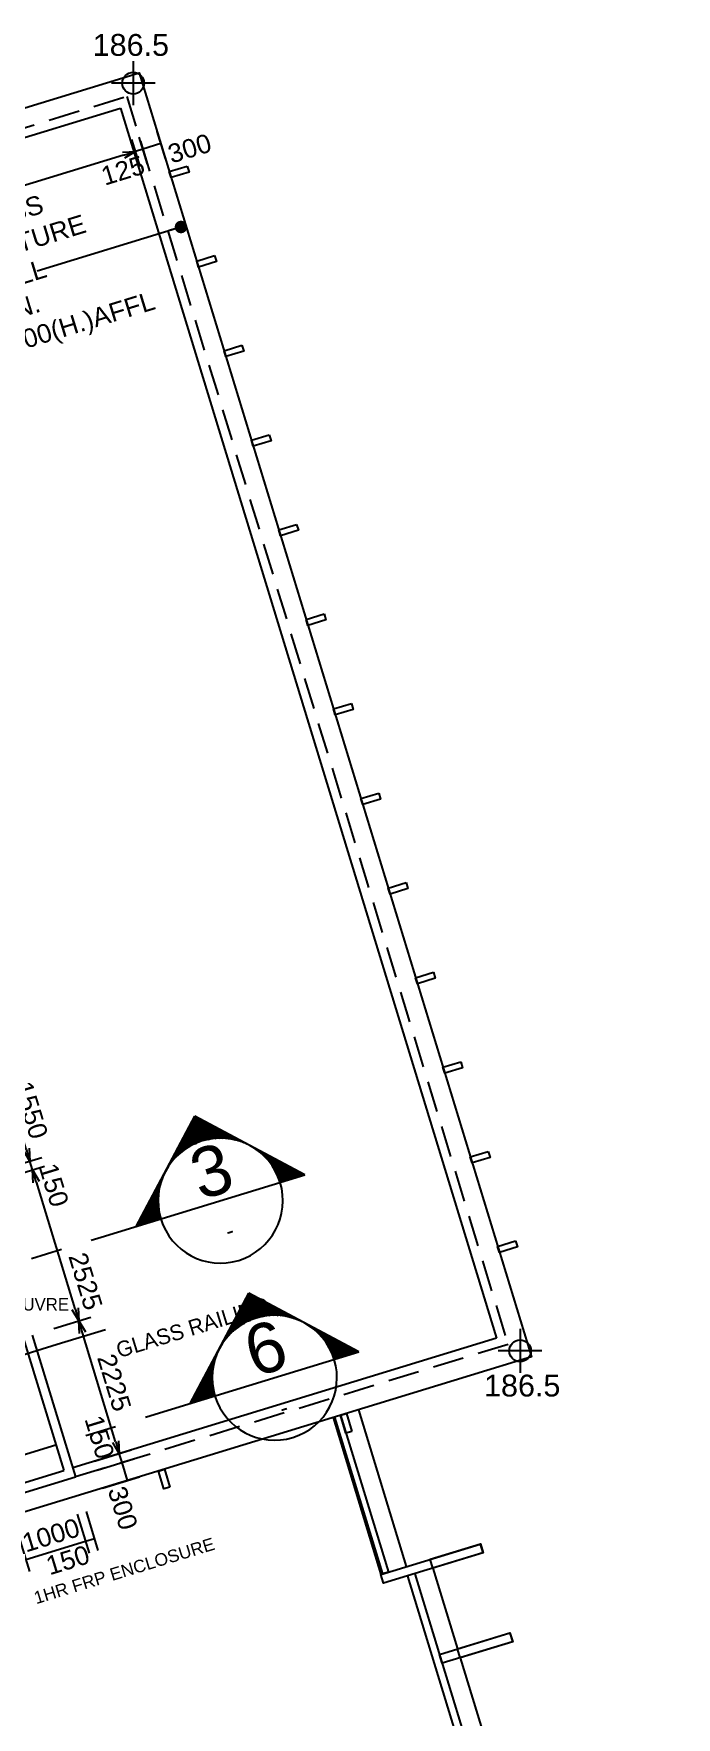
# Model space of a CAD drawing. Header units: millimetres. Extents: x 19735 to 121424, y -888 to 73156.
# Drawn here: x 67662 to 77964, y 45966 to 72928 of the extents above; entities that cross this region are included whole.
import ezdxf
from ezdxf.enums import TextEntityAlignment as Align

# ---------------------------------------------------------------- set-up
doc = ezdxf.new("R2010")
doc.units = ezdxf.units.MM
doc.header["$LTSCALE"] = 1000
doc.linetypes.add('CENTERX2', pattern=[4, 2.5, -0.5, 0.5, -0.5])
doc.linetypes.add('DASHED', pattern=[0.75, 0.5, -0.25])
doc.layers.get('0').update_dxf_attribs({"color": 8})
doc.layers.get('Defpoints').update_dxf_attribs({"color": 8})
for name, color, linetype in [('DLN030_2', 8, 'Continuous'), ('DLN032__', 8, 'Continuous'), ('DLN040__', 8, 'Continuous'), ('DLN053__', 8, 'Continuous'), ('DLN210__', 8, 'Continuous'), ('DLN220__', 8, 'Continuous'), ('DLN314__', 8, 'Continuous'), ('LEVEL', 8, 'Continuous'), ('MARK', 8, 'Continuous')]:
    doc.layers.add(name, color=color, linetype=linetype)
doc.styles.add('ROMANS', font='swissl.ttf')
doc.styles.get("Standard").update_dxf_attribs({"font": 'arial.ttf'})
doc.styles.add('SWIS721LT450', font='swissl.ttf')
doc.styles.add('SWIS721LT750', font='swissl.ttf')
doc.dimstyles.new('INTDIM', dxfattribs={"dimscale": 200, "dimtxt": 2.25, "dimasz": 1.5, "dimexe": 1, "dimexo": 0, "dimgap": 1, "dimtad": 1, "dimdec": 0, "dimrnd": 1, "dimzin": 1, "dimdsep": 46, "dimtxsty": 'SWIS721LT450', "dimcen": 1, "dimclrd": 1, "dimclre": 1, "dimclrt": 2, "dimaunit": 1, "dimadec": 3, "dimazin": 0, "dimtfac": 1, "dimtdec": 0, "dimtix": 1, "dimtmove": 2, "dimatfit": 0, "dimldrblk": 'DOT', "dimfxl": 1, "dimtolj": 1, "dimtzin": 0, "dimarcsym": 0})

# ---------------------------------------------------------------- blocks, each defined once
blk = doc.blocks.new('*D160')
at = {"layer": 'Defpoints', "color": 0, "transparency": 16777216}
for p in [(69035, 50189), (68444, 50008), (68488, 49865)]:
    blk.add_point(p, dxfattribs=at)
at = {"layer": 'DLN030_2', "lineweight": -2, "transparency": 16777216}
for p, q in [((68636, 50067), (69226, 50247)), ((69079, 50046), (69035, 50189)), ((68680, 49923), (69270, 50104))]:
    blk.add_line(p, q, dxfattribs=at)
at = {"layer": 'DLN030_2', "transparency": 16777216, "insert": (68718, 50453), "char_height": 300, "attachment_point": 5, "rotation": 287, "style": 'SWIS721LT450'}
blk.add_mtext('\\A1;150', dxfattribs=at)
blk = doc.blocks.new('DIMARR')
for p, q in [((-1, 0.25), (0, 0)), ((-1, 0), (0, 0)), ((0, 0), (-1, -0.25))]:
    blk.add_line(p, q)
blk = doc.blocks.new('*D161')
at = {"layer": 'Defpoints', "color": 0, "transparency": 16777216}
for p in [(67056, 54551), (67646, 54731), (67794, 52136)]:
    blk.add_point(p, dxfattribs=at)
at = {"layer": 'DLN030_2', "lineweight": -2, "transparency": 16777216}
for p, q in [((67247, 54609), (67837, 54790)), ((68326, 52508), (67705, 54540)), ((67985, 52195), (68576, 52375))]:
    blk.add_line(p, q, dxfattribs=at)
at = {"layer": 'DLN030_2', "lineweight": -2, "transparency": 16777216, "xscale": 200, "yscale": 200, "zscale": 200}
for p, rotation in [((67646, 54731), 106.9999999992327), ((68384, 52317), 286.9999999992327)]:
    blk.add_blockref('DIMARR', p, dxfattribs=dict(at, rotation=rotation))
at = {"layer": 'DLN030_2', "transparency": 16777216, "insert": (68493, 52950), "char_height": 300, "attachment_point": 5, "rotation": 287, "style": 'SWIS721LT450'}
blk.add_mtext('\\A1;2525', dxfattribs=at)
blk = doc.blocks.new('*D162')
at = {"layer": 'Defpoints', "color": 0, "transparency": 16777216}
for p in [(67602, 54875), (67012, 54694), (67056, 54551)]:
    blk.add_point(p, dxfattribs=at)
at = {"layer": 'DLN030_2', "lineweight": -2, "transparency": 16777216}
for p, q in [((67203, 54753), (67794, 54933)), ((67247, 54609), (67837, 54790)), ((67646, 54731), (67602, 54875))]:
    blk.add_line(p, q, dxfattribs=at)
at = {"layer": 'DLN030_2', "transparency": 16777216, "insert": (67986, 54489), "char_height": 300, "attachment_point": 5, "rotation": 287, "style": 'SWIS721LT450'}
blk.add_mtext('\\A1;150', dxfattribs=at)
blk = doc.blocks.new('*D163')
at = {"layer": 'Defpoints', "color": 0, "transparency": 16777216}
for p in [(67149, 56357), (66559, 56177), (67012, 54694)]:
    blk.add_point(p, dxfattribs=at)
at = {"layer": 'DLN030_2', "lineweight": -2, "transparency": 16777216}
for p, q in [((66750, 56235), (67340, 56416)), ((67544, 55066), (67208, 56166)), ((67203, 54753), (67794, 54933))]:
    blk.add_line(p, q, dxfattribs=at)
at = {"layer": 'DLN030_2', "lineweight": -2, "transparency": 16777216, "xscale": 200, "yscale": 200, "zscale": 200}
for p, rotation in [((67149, 56357), 106.9999999992327), ((67602, 54875), 286.9999999992327)]:
    blk.add_blockref('DIMARR', p, dxfattribs=dict(at, rotation=rotation))
at = {"layer": 'DLN030_2', "transparency": 16777216, "insert": (67619, 55690), "char_height": 300, "attachment_point": 5, "rotation": 287, "style": 'SWIS721LT450'}
blk.add_mtext('\\A1;1550', dxfattribs=at)
blk = doc.blocks.new('*D170')
at = {"layer": 'Defpoints', "color": 0, "transparency": 16777216}
for p in [(69079, 50046), (68488, 49865), (68576, 49578)]:
    blk.add_point(p, dxfattribs=at)
at = {"layer": 'DLN030_2', "lineweight": -2, "transparency": 16777216}
for p, q in [((68680, 49923), (69270, 50104)), ((69167, 49759), (69079, 50046)), ((68767, 49637), (69358, 49817))]:
    blk.add_line(p, q, dxfattribs=at)
at = {"layer": 'DLN030_2', "transparency": 16777216, "insert": (69090, 49317), "char_height": 300, "attachment_point": 5, "rotation": 287, "style": 'SWIS721LT450'}
blk.add_mtext('\\A1;300', dxfattribs=at)
blk = doc.blocks.new('*D131')
at = {"layer": 'Defpoints', "color": 0, "transparency": 16777216}
for p in [(69425, 70611), (20952, 56264), (21084, 55832)]:
    blk.add_point(p, dxfattribs=at)
at = {"layer": 'DLN030_2', "lineweight": -2, "transparency": 16777216}
for p, q in [((69367, 70803), (69235, 71235)), ((69102, 70985), (21143, 56322)), ((21026, 56023), (20894, 56455))]:
    blk.add_line(p, q, dxfattribs=at)
at = {"layer": 'DLN030_2', "lineweight": -2, "transparency": 16777216, "xscale": 200, "yscale": 200, "zscale": 200}
for p, rotation in [((69293, 71043), 16.9999999991377), ((20952, 56264), 196.9999999991377)]:
    blk.add_blockref('DIMARR', p, dxfattribs=dict(at, rotation=rotation))
at = {"layer": 'DLN030_2', "transparency": 16777216, "insert": (45049, 63897), "char_height": 300, "attachment_point": 5, "rotation": 17, "style": 'SWIS721LT450'}
blk.add_mtext('\\A1;50550', dxfattribs=at)
blk = doc.blocks.new('*D141')
at = {"layer": 'Defpoints', "color": 0, "transparency": 16777216}
for p in [(69413, 71080), (69545, 70648), (69832, 70736)]:
    blk.add_point(p, dxfattribs=at)
at = {"layer": 'DLN030_2', "lineweight": -2, "transparency": 16777216}
for p, q in [((69487, 70839), (69354, 71271)), ((69773, 70927), (69641, 71359)), ((69700, 71168), (69413, 71080))]:
    blk.add_line(p, q, dxfattribs=at)
at = {"layer": 'DLN030_2', "transparency": 16777216, "insert": (70162, 71090), "char_height": 300, "attachment_point": 5, "rotation": 17, "style": 'SWIS721LT450'}
blk.add_mtext('\\A1;300', dxfattribs=at)
blk = doc.blocks.new('ELEX')
at = {"layer": 'DLN032__'}
for p, q in [((0, 0.5), (0, -0.5)), ((0.5, 0), (-0.5, 0))]:
    blk.add_line(p, q, dxfattribs=at)
blk.add_circle((0, 0), 0.25, dxfattribs=at)
at = {"layer": 'DLN032__', "style": 'ROMANS'}
blk.add_attdef('ELEX', (0.257, 0.354), '', height=0.5, dxfattribs=at)
blk = doc.blocks.new('*D106')
at = {"layer": 'Defpoints', "color": 0, "transparency": 16777216}
for p in [(69293, 71043), (69545, 70648), (69425, 70611)]:
    blk.add_point(p, dxfattribs=at)
at = {"layer": 'DLN030_2', "lineweight": -2, "transparency": 16777216}
for p, q in [((69367, 70803), (69235, 71235)), ((69487, 70839), (69354, 71271)), ((69413, 71080), (69293, 71043))]:
    blk.add_line(p, q, dxfattribs=at)
at = {"layer": 'DLN030_2', "transparency": 16777216, "insert": (69092, 70736), "char_height": 300, "attachment_point": 5, "rotation": 17, "style": 'SWIS721LT450'}
blk.add_mtext('\\A1;125', dxfattribs=at)
blk = doc.blocks.new('*D75')
at = {"layer": 'Defpoints', "color": 0, "linetype": 'ByBlock', "transparency": 16777216}
for p in [(68301, 49408), (67344, 49115), (68491, 48785)]:
    blk.add_point(p, dxfattribs=at)
at = {"layer": 'DLN030_2', "linetype": 'ByBlock', "lineweight": -2, "transparency": 16777216}
for p, q in [((68359, 49217), (68550, 48594)), ((67403, 48924), (67593, 48301)), ((67535, 48492), (68491, 48785))]:
    blk.add_line(p, q, dxfattribs=at)
at = {"layer": 'DLN030_2', "linetype": 'ByBlock', "transparency": 16777216, "insert": (67939, 48882), "char_height": 300, "attachment_point": 5, "rotation": 17, "style": 'SWIS721LT450'}
blk.add_mtext('\\A1;1000', dxfattribs=at)
blk = doc.blocks.new('*D58')
at = {"layer": 'Defpoints', "color": 0, "linetype": 'ByBlock', "transparency": 16777216}
for p in [(68301, 49408), (68444, 49452), (68635, 48829)]:
    blk.add_point(p, dxfattribs=at)
at = {"layer": 'DLN030_2', "linetype": 'ByBlock', "lineweight": -2, "transparency": 16777216}
for p, q in [((68359, 49217), (68550, 48594)), ((68503, 49260), (68693, 48637)), ((68491, 48785), (68635, 48829))]:
    blk.add_line(p, q, dxfattribs=at)
at = {"layer": 'DLN030_2', "linetype": 'ByBlock', "transparency": 16777216, "insert": (68209, 48483), "char_height": 300, "attachment_point": 5, "rotation": 17, "style": 'SWIS721LT450'}
blk.add_mtext('\\A1;150', dxfattribs=at)
blk = doc.blocks.new('*D59')
at = {"layer": 'Defpoints', "color": 0, "transparency": 16777216}
for p in [(68384, 52317), (67794, 52136), (68444, 50008)]:
    blk.add_point(p, dxfattribs=at)
at = {"layer": 'DLN030_2', "lineweight": -2, "transparency": 16777216}
for p, q in [((67985, 52195), (68576, 52375)), ((68976, 50380), (68443, 52125)), ((68636, 50067), (69226, 50247))]:
    blk.add_line(p, q, dxfattribs=at)
at = {"layer": 'DLN030_2', "lineweight": -2, "transparency": 16777216, "xscale": 200, "yscale": 200, "zscale": 200}
for p, rotation in [((68384, 52317), 106.9999999992327), ((69035, 50189), 286.9999999992327)]:
    blk.add_blockref('DIMARR', p, dxfattribs=dict(at, rotation=rotation))
at = {"layer": 'DLN030_2', "transparency": 16777216, "insert": (68953, 51327), "char_height": 300, "attachment_point": 5, "rotation": 287, "style": 'SWIS721LT450'}
blk.add_mtext('\\A1;2225', dxfattribs=at)
blk = doc.blocks.new('*X13')
at = {"color": 0}
for p, q in [((61335, 54812), (61564, 54812)), ((61348, 54825), (61551, 54825)), ((61360, 54838), (61539, 54838)), ((61373, 54850), (61526, 54850)), ((61385, 54862), (61514, 54862)), ((61398, 54875), (61501, 54875)), ((61410, 54888), (61489, 54888)), ((61423, 54900), (61476, 54900)), ((61435, 54912), (61464, 54912)), ((61448, 54925), (61451, 54925)), ((61123, 54600), (61295, 54600)), ((61135, 54612), (61377, 54612)), ((61148, 54625), (61751, 54625)), ((61160, 54638), (61739, 54638)), ((61173, 54650), (61726, 54650)), ((61185, 54662), (61714, 54662)), ((61198, 54675), (61701, 54675)), ((61210, 54688), (61689, 54688)), ((61223, 54700), (61676, 54700)), ((61235, 54712), (61664, 54712)), ((61248, 54725), (61651, 54725)), ((61260, 54738), (61639, 54738)), ((61273, 54750), (61626, 54750)), ((61285, 54762), (61614, 54762)), ((61298, 54775), (61601, 54775)), ((61310, 54788), (61589, 54788)), ((61323, 54800), (61576, 54800)), ((61522, 54612), (61764, 54612)), ((61604, 54600), (61776, 54600)), ((60935, 54412), (60936, 54412)), ((60948, 54425), (60949, 54425)), ((60960, 54438), (60964, 54438)), ((60973, 54450), (60979, 54450)), ((60985, 54462), (60995, 54462)), ((60998, 54475), (61012, 54475)), ((61010, 54488), (61030, 54488)), ((61023, 54500), (61049, 54500)), ((61035, 54512), (61069, 54512)), ((61048, 54525), (61091, 54525)), ((61060, 54538), (61115, 54538)), ((61073, 54550), (61142, 54550)), ((61085, 54562), (61171, 54562)), ((61098, 54575), (61205, 54575)), ((61110, 54588), (61245, 54588)), ((61654, 54588), (61789, 54588)), ((61694, 54575), (61801, 54575)), ((61728, 54562), (61814, 54562)), ((61757, 54550), (61826, 54550)), ((61784, 54538), (61839, 54538)), ((61808, 54525), (61851, 54525)), ((61830, 54512), (61864, 54512)), ((61850, 54500), (61876, 54500)), ((61869, 54488), (61889, 54488)), ((61887, 54475), (61901, 54475)), ((61904, 54462), (61914, 54462)), ((61920, 54450), (61926, 54450)), ((61935, 54438), (61939, 54438)), ((61950, 54425), (61951, 54425)), ((61963, 54412), (61964, 54412)), ((60723, 54200), (60778, 54200)), ((60735, 54212), (60784, 54212)), ((60748, 54225), (60791, 54225)), ((60760, 54238), (60798, 54238)), ((60773, 54250), (60805, 54250)), ((60785, 54262), (60813, 54262)), ((60798, 54275), (60821, 54275)), ((60810, 54288), (60829, 54288)), ((60823, 54300), (60838, 54300)), ((60835, 54312), (60847, 54312)), ((60848, 54325), (60856, 54325)), ((60860, 54338), (60866, 54338)), ((60873, 54350), (60877, 54350)), ((60885, 54362), (60887, 54362)), ((60898, 54375), (60899, 54375)), ((60910, 54388), (60910, 54388)), ((61989, 54388), (61989, 54388)), ((62000, 54375), (62001, 54375)), ((62012, 54362), (62014, 54362)), ((62022, 54350), (62026, 54350)), ((62033, 54338), (62039, 54338)), ((62043, 54325), (62051, 54325)), ((62052, 54312), (62064, 54312)), ((62061, 54300), (62076, 54300)), ((62070, 54288), (62089, 54288)), ((62078, 54275), (62101, 54275)), ((62086, 54262), (62114, 54262)), ((62094, 54250), (62126, 54250)), ((62101, 54238), (62139, 54238)), ((62108, 54225), (62151, 54225)), ((62115, 54212), (62164, 54212)), ((62121, 54200), (62176, 54200)), ((60523, 54000), (60712, 54000)), ((60535, 54012), (60714, 54012)), ((60548, 54025), (60717, 54025)), ((60560, 54038), (60719, 54038)), ((60573, 54050), (60722, 54050)), ((60585, 54062), (60726, 54062)), ((60598, 54075), (60729, 54075)), ((60610, 54088), (60733, 54088)), ((60623, 54100), (60737, 54100)), ((60635, 54112), (60741, 54112)), ((60648, 54125), (60746, 54125)), ((60660, 54138), (60750, 54138)), ((60673, 54150), (60755, 54150)), ((60685, 54162), (60761, 54162)), ((60698, 54175), (60766, 54175)), ((60710, 54188), (60772, 54188)), ((62127, 54188), (62189, 54188)), ((62133, 54175), (62201, 54175)), ((62138, 54162), (62214, 54162)), ((62144, 54150), (62226, 54150)), ((62149, 54138), (62239, 54138)), ((62153, 54125), (62251, 54125)), ((62158, 54112), (62264, 54112)), ((62162, 54100), (62276, 54100)), ((62166, 54088), (62289, 54088)), ((62170, 54075), (62301, 54075)), ((62173, 54062), (62314, 54062)), ((62177, 54050), (62326, 54050)), ((62180, 54038), (62339, 54038)), ((62182, 54025), (62351, 54025)), ((62185, 54012), (62364, 54012)), ((62187, 54000), (62376, 54000)), ((60398, 53875), (60700, 53875)), ((60410, 53888), (60700, 53888)), ((60423, 53900), (60700, 53900)), ((60435, 53912), (60701, 53912)), ((60448, 53925), (60702, 53925)), ((60460, 53938), (60703, 53938)), ((60473, 53950), (60704, 53950)), ((60485, 53962), (60706, 53962)), ((60498, 53975), (60707, 53975)), ((60510, 53988), (60709, 53988)), ((62190, 53988), (62389, 53988)), ((62192, 53975), (62401, 53975)), ((62193, 53962), (62414, 53962)), ((62195, 53950), (62426, 53950)), ((62196, 53938), (62439, 53938)), ((62197, 53925), (62451, 53925)), ((62198, 53912), (62464, 53912)), ((62199, 53900), (62476, 53900)), ((62199, 53888), (62489, 53888)), ((62199, 53875), (62501, 53875))]:
    blk.add_line(p, q, dxfattribs=at)
blk = doc.blocks.new('SECHR')
at = {"layer": 'MARK'}
for p, q in [((0.586, 0), (2, 1.414)), ((3.414, 0), (2, 1.414)), ((0, 0), (3.414, 0))]:
    blk.add_line(p, q, dxfattribs=at)
for start, end in [(0, 180), (180, 0)]:
    blk.add_arc((2, 0), 1, start, end, dxfattribs=at)
at = {"layer": 'MARK', "xscale": 0.001333333333604969, "yscale": 0.001333333333604969, "zscale": 0.001333333333604969}
blk.add_blockref('*X13', (-79.933, -71.821), dxfattribs=at)
at = {"layer": 'MARK', "style": 'ROMANS'}
for tag, height, p in [('SECHR1', 0.8, (2, 0.5)), ('SECHR2', 0.267, (2, -0.5))]:
    blk.add_attdef(tag, text='', height=height, dxfattribs=at).set_placement(p, align=Align.MIDDLE)
blk = doc.blocks.new('314')
at = {"layer": 'DLN314__'}
blk.add_lwpolyline([(650, -600), (550, -600), (550, -300), (650, -300)], close=True, dxfattribs=at)

msp = doc.modelspace()

# ---------------------------------------------------------------- linework, layer by layer
at = {"layer": 'DLN053__', "linetype": 'CENTERX2'}
for p, q in [((64760.7, 52437.6), (68743.6, 53655.3)), ((65627.8, 49601.3), (69610.7, 50819))]:
    msp.add_line(p, q, dxfattribs=at)
at = {"layer": 'DLN210__', "linetype": 'DASHED'}
for p, q in [((20574.7, 57071.3), (69154.9, 71923.8)), ((69154.9, 71923.8), (75265.5, 51937)), ((75265.5, 51937), (68332.3, 49817.3))]:
    msp.add_line(p, q, dxfattribs=at)
at = {"layer": 'DLN210__'}
for p, q in [((20762, 56971.7), (69055.4, 71736.5)), ((69055.4, 71736.5), (75078.2, 52036.6)), ((67494.5, 52044.7), (68145, 49916.9)), ((67637.9, 52088.5), (68332.3, 49817.3)), ((75078.2, 52036.6), (68288.4, 49960.7)), ((72460.4, 50765.7), (73227.9, 48255.4)), ((72484.3, 50773), (73251.8, 48262.7)), ((72579.9, 50802.2), (73347.4, 48291.9)), ((72579.9, 50802.2), (73347.4, 48291.9)), ((72866.8, 50889.9), (73634.3, 48379.6)), ((72866.8, 50889.9), (73634.3, 48379.6)), ((73347.4, 48291.9), (73227.9, 48255.4)), ((73347.4, 48291.9), (73227.9, 48255.4)), ((73347.4, 48291.9), (73251.8, 48262.7)), ((73347.4, 48291.9), (73251.8, 48262.7)), ((73773.8, 48265.4), (78554.1, 32629.8)), ((74060.7, 48353.1), (74455.4, 47062.1)), ((73654.3, 48228.9), (78434.5, 32593.3)), ((74499.2, 46918.7), (74893.9, 45627.7))]:
    msp.add_line(p, q, dxfattribs=at)
msp.add_lwpolyline([(20200.1, 57270.5), (69354.1, 72298.4), (75640.1, 51737.8), (26486.1, 36709.9)], close=True, dxfattribs=at)
at = {"layer": 'DLN220__', "linetype": 'ByBlock'}
for p, q in [((67188.7, 49624.5), (68145, 49916.9)), ((59725.6, 47186), (68332.3, 49817.3))]:
    msp.add_line(p, q, dxfattribs=at)
at = {"layer": 'DLN314__'}
for points in [[(73227.9, 48255.4), (74818, 48741.5), (74861.8, 48598.1), (73271.7, 48111.9)], [(74060.7, 48353.1), (74016.8, 48496.6), (74822.3, 48742.8), (74869.5, 48600.4)], [(74168.5, 46974.4), (75292.6, 47318.1), (75336.5, 47174.6), (74212.4, 46831)], [(74499.2, 46918.7), (74455.4, 47062.1), (75294.3, 47318.6), (75341.5, 47176.2)]]:
    msp.add_lwpolyline(points, close=True, dxfattribs=at)

# ---------------------------------------------------------------- block references
at = {"layer": 'DLN032__'}
ref = msp.add_blockref('ELEX', (69258, 72135.4), dxfattribs=dict(at, xscale=700, yscale=700, zscale=700))
ref.add_attrib('ELEX', '186.5', (68608.1, 72572.9), dxfattribs={"layer": 'LEVEL', "height": 350, "style": 'ROMANS'})
ref = msp.add_blockref('ELEX', (75458.6, 51835), dxfattribs=dict(at, xscale=700, yscale=700, zscale=700))
ref.add_attrib('ELEX', '186.5', (74881.2, 51103.8), dxfattribs={"layer": 'LEVEL', "height": 350, "style": 'ROMANS'})
at = {"layer": 'DLN053__', "xscale": 999.9999999999957, "yscale": 999.9999999999957, "zscale": 999.9999999999957, "rotation": 17.00000000000008}
for p, values in [((68743.6, 53655.3), {'SECHR1': '3', 'SECHR2': '-'}), ((69610.7, 50819), {'SECHR1': '6', 'SECHR2': '-'})]:
    msp.add_blockref('SECHR', p, dxfattribs=at).add_auto_attribs(values)
at = {"layer": 'DLN314__'}
for p, rotation in [((69739.7, 70011.2), 107.0000000000017), ((70178.3, 68576.7), 107.0000000000017), ((70616.8, 67142.2), 107.0000000000017), ((71055.4, 65707.8), 107.0000000000017), ((71493.9, 64273.3), 107.0000000000017), ((71932.5, 62838.9), 107.0000000000017), ((72371, 61404.4), 107.0000000000017), ((72809.6, 59970), 107.0000000000017), ((73248.2, 58535.5), 107.0000000000017), ((73686.7, 57101), 107.0000000000017), ((74125.3, 55666.6), 107.0000000000017), ((74563.8, 54232.1), 107.0000000000017), ((75002.4, 52797.7), 107.0000000000017), ((71966.3, 50928.3), 16.99999999999628), ((69049.5, 50036.6), 16.99999999999628)]:
    msp.add_blockref('314', p, dxfattribs=dict(at, rotation=rotation))

# ---------------------------------------------------------------- texts
at = {"layer": 'DLN030_2', "insert": (67127.5, 52679.8), "char_height": 200, "width": 3822.687, "attachment_point": 1, "style": 'SWIS721LT750'}
msp.add_mtext('{\\fUnivers|b0|i0|c0|p34;LOUVRE }', dxfattribs=at)
at = {"layer": 'DLN040__', "rotation": 17, "style": 'SWIS721LT750'}
for s, insert, char_height, width, attachment_point in [(' GLASS\\P FEATURE\\P WALL\\P MIN.\\P 1100(H.)AFFL', (66311, 69912), 300, 4131.157, 1), ('{\\fUnivers|b0|i0|c0|p34;GLASS RAILING}', (69032.6, 51714.5), 250, 2623.685, 7)]:
    msp.add_mtext(s, dxfattribs=dict(at, insert=insert, char_height=char_height, width=width, attachment_point=attachment_point))
at = {"layer": 'DLN040__', "insert": (67644, 47967.9), "char_height": 200, "width": 3503.581, "attachment_point": 1, "rotation": 17}
msp.add_mtext('{\\fSwis721 Lt BT|b0|i0|c0|p34;1HR FRP ENCLOSURE}', dxfattribs=at)

# ---------------------------------------------------------------- dimensions: what is measured, and where the dimension line sits
at = {"layer": 'DLN030_2'}
for base, p1, p2, angle, picture, middle in [((20952.2, 56263.9), (69425.4, 70611.5), (21084.2, 55832.1), 17, '*D131', (45048.5, 63896.6)), ((67149.2, 56357.1), (67011.9, 54694.3), (66558.7, 56176.6), 287, '*D163', (67618.8, 55690.3)), ((68384.4, 52316.8), (68444.5, 50008.5), (67794, 52136.2), 287, '*D59', (68952.8, 51327.2))]:
    dim = msp.add_linear_dim(base=base, p1=p1, p2=p2, angle=angle, dimstyle='INTDIM', override={"dimscale": 1, "dimtxt": 300, "dimasz": 200, "dimexe": 200, "dimexo": 200, "dimgap": 100, "dimrnd": 0, "dimzin": 0, "dimblk": 'DIMARR', "dimcen": 200, "dimclrd": 256, "dimclre": 256, "dimclrt": 256}, dxfattribs=at)
    dim.commit()
    dim.dimension.update_dxf_attribs({"geometry": picture, "text_midpoint": middle})
for base, p1, p2, angle, picture, middle, dimtype in [((69293.4, 71043.3), (69545, 70648), (69425.4, 70611.5), 17, '*D106', (69092.4, 70736.1), 160), ((69413, 71079.8), (69831.9, 70735.7), (69545, 70648), 17, '*D141', (70161.7, 71089.8), 160), ((67602.3, 54874.9), (67055.7, 54550.9), (67011.9, 54694.3), 287, '*D162', (67986.1, 54489), 160), ((67646.2, 54731.4), (67794, 52136.2), (67055.7, 54550.9), 287, '*D161', (68492.5, 52949.8), 160), ((69035, 50189), (68488.3, 49865), (68444.5, 50008.5), 107, '*D160', (68717.7, 50452.6), 161), ((69078.8, 50045.5), (68576.1, 49578.1), (68488.3, 49865), 107, '*D170', (69089.8, 49316.7), 161)]:
    dim = msp.add_linear_dim(base=base, p1=p1, p2=p2, angle=angle, dimstyle='INTDIM', override={"dimscale": 1, "dimtxt": 300, "dimasz": 200, "dimexe": 200, "dimexo": 200, "dimgap": 100, "dimrnd": 0, "dimzin": 0, "dimblk": 'DIMARR', "dimcen": 200, "dimclrd": 256, "dimclre": 256, "dimclrt": 256}, dxfattribs=at)
    dim.commit()
    dim.dimension.update_dxf_attribs({"geometry": picture, "text_midpoint": middle, "dimtype": dimtype})
at = {"layer": 'DLN030_2', "linetype": 'ByBlock'}
dim = msp.add_aligned_dim(p1=(67344.3, 49115.5), p2=(68300.6, 49407.8), distance=-651.5, dimstyle='INTDIM', override={"dimscale": 1, "dimtxt": 300, "dimasz": 200, "dimexe": 200, "dimexo": 200, "dimgap": 100, "dimrnd": 0, "dimzin": 0, "dimblk": 'DIMARR', "dimcen": 200, "dimclrd": 256, "dimclre": 256, "dimclrt": 256}, dxfattribs=at)
dim.commit()
dim.dimension.update_dxf_attribs({"geometry": '*D75', "text_midpoint": (67938.6, 48881.7)})
dim = msp.add_linear_dim(base=(68634.6, 48828.7), p1=(68300.6, 49407.8), p2=(68444.1, 49451.7), angle=17, dimstyle='INTDIM', override={"dimscale": 1, "dimtxt": 300, "dimasz": 200, "dimexe": 200, "dimexo": 200, "dimgap": 100, "dimrnd": 0, "dimzin": 0, "dimblk": 'DIMARR', "dimcen": 200, "dimclrd": 256, "dimclre": 256, "dimclrt": 256}, dxfattribs=at)
dim.commit()
dim.dimension.update_dxf_attribs({"geometry": '*D58', "text_midpoint": (68209.1, 48482.7), "dimtype": 161})

# ---------------------------------------------------------------- leaders
at = {"layer": 'DLN040__'}
for points in [[(70023.3, 69832.1), (67718.2, 69127.4)], [(64953.8, 50988.2), (68039.5, 51939.4), (68812.3, 52175.7)]]:
    msp.add_leader(points, dimstyle='INTDIM', override={"dimscale": 1, "dimtxt": 300, "dimasz": 200, "dimexe": 200, "dimexo": 200, "dimgap": 100, "dimtad": 0, "dimrnd": 0, "dimzin": 0, "dimcen": 200, "dimclrd": 256, "dimclrt": 256}, dxfattribs=at)

doc.saveas('drawing.dxf')
